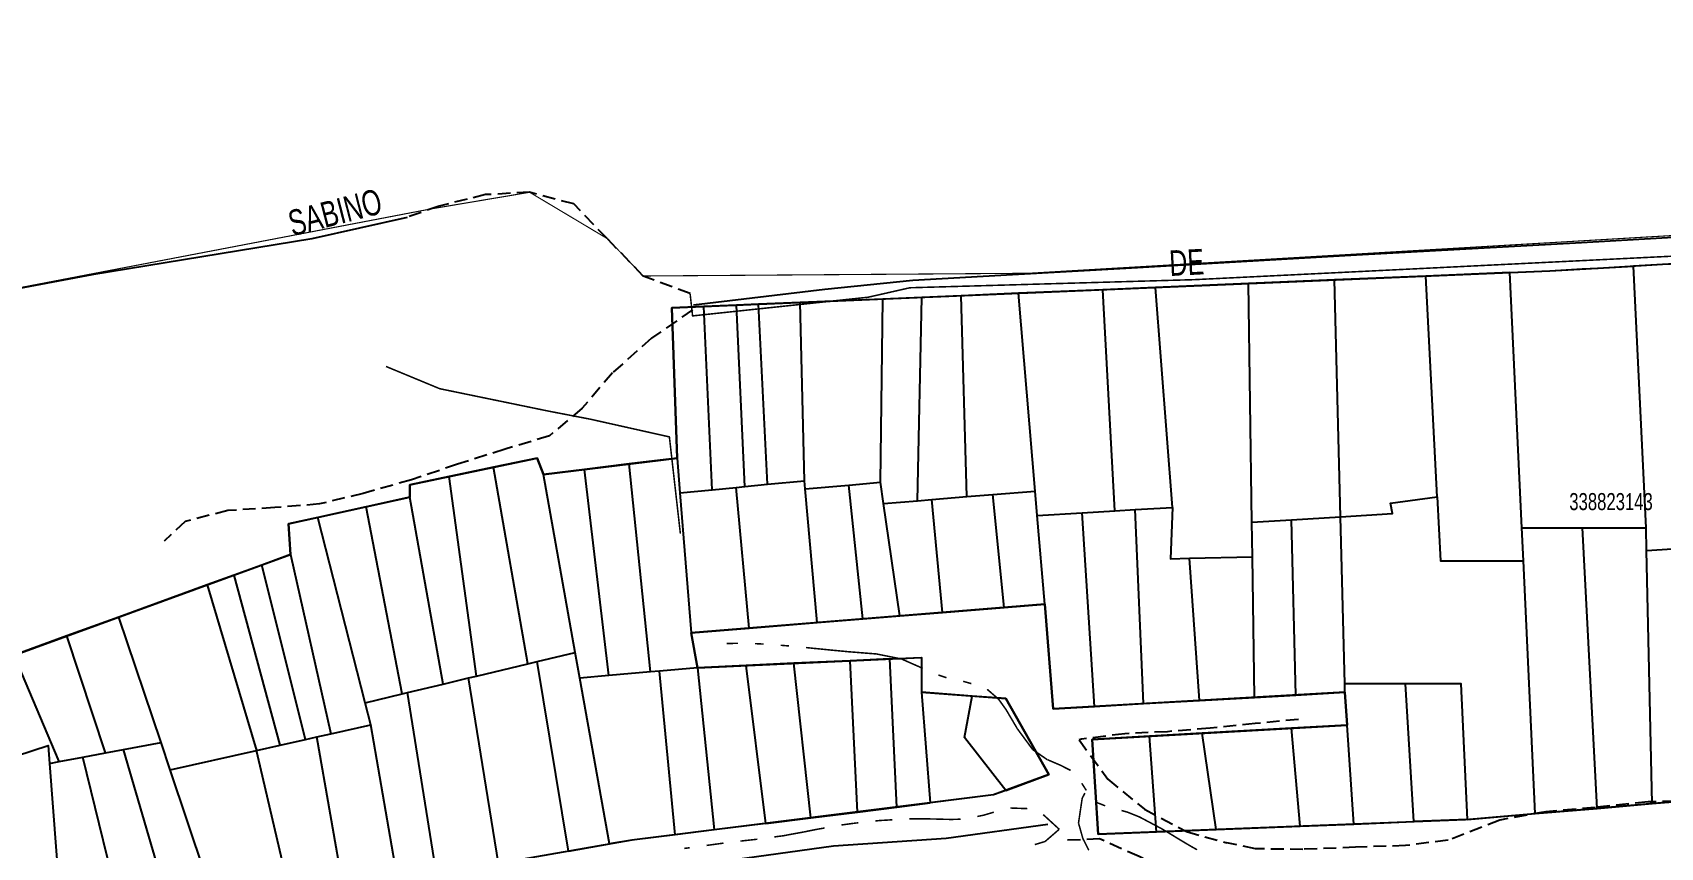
# Model space of a CAD drawing. Extents: x 204256 to 207861, y 4845615 to 4848347.
# Drawn here: x 205901.2 to 206092, y 4847532.3 to 4847627.9 of the extents above; entities that cross this region are included whole.
import ezdxf
from ezdxf.enums import TextEntityAlignment as Align

# ---------------------------------------------------------------- set-up
doc = ezdxf.new("R2010")
doc.units = 0
doc.header["$LTSCALE"] = 1.5
doc.header["$MEASUREMENT"] = 0
for name, pattern in [('PHANTOMX2', [5, 2.5, -0.5, 0.5, -0.5, 0.5, -0.5]), ('TRACO_05', [11, 7, -1, 0.5, -1, 0.5, -1]), ('TRACO_15', [3, 2, -1]), ('TRACO_25', [8, 3, -1, 1, -1, 1, -1])]:
    doc.linetypes.add(name, pattern=pattern)
for name, color, linetype in [('CD-MALHA-LOTES', 40, 'CONTINUOUS'), ('CD_TXT_QUADRA', 7, 'CONTINUOUS'), ('HD-CANAIS', 7, 'CONTINUOUS'), ('HD-VALAS-DRENOS', 170, 'TRACO_05'), ('LM-LIM-SETOR-FISCAL', 7, 'CONTINUOUS'), ('RU-QUADRAS', 210, 'CONTINUOUS'), ('SV-CAMINHO-TRILHA', 20, 'CONTINUOUS'), ('SV-EIXO-RUA-N-PAV', 6, 'CONTINUOUS'), ('SV-ESTIVAS', 7, 'CONTINUOUS'), ('SV-RUA-NAO-PAV-S-GUIA-C-GUIA', 7, 'PHANTOMX2'), ('SV-TXT-RUA-N-PAV-S-GUIA-C-GUIA', 7, 'CONTINUOUS')]:
    doc.layers.add(name, color=color, linetype=linetype)
doc.styles.add('ARIAL', font='ARIAL.TTF')
doc.linetypes.add('Limite', pattern='A,20,-3,[130,ltypeshp.shx,S=6.35,R=0,X=0,Y=0],-3,20', length=46)

msp = doc.modelspace()

# ---------------------------------------------------------------- linework, layer by layer
at = {"layer": 'CD-MALHA-LOTES'}
for points in [[(206074.38, 4847599.74), (206079.08, 4847599.94), (206088.87, 4847600.49)], [(206097.05, 4847600.95), (206088.87, 4847600.49)], [(206090.35, 4847569.8), (206088.87, 4847600.49)], [(206043.73, 4847598.45), (206032.82, 4847597.99)], [(206053.84, 4847598.88), (206043.73, 4847598.45)], [(206044.15, 4847570.48), (206043.73, 4847598.45)], [(206064.52, 4847599.33), (206053.84, 4847598.88)], [(206054.53, 4847571.11), (206053.84, 4847598.88)], [(206074.38, 4847599.74), (206064.52, 4847599.33)], [(206065.86, 4847573.43), (206064.52, 4847599.33)], [(206075.78, 4847569.8), (206074.38, 4847599.74)], [(205991.18, 4847596.22), (205986.29, 4847596.02)], [(206000.86, 4847596.63), (205991.18, 4847596.22)], [(205991.69, 4847575.33), (205991.18, 4847596.22)], [(206000.6, 4847575.14), (206000.86, 4847596.63)], [(206005.44, 4847596.83), (206000.86, 4847596.63)], [(206004.94, 4847572.98), (206005.44, 4847596.83)], [(206010.04, 4847597.02), (206005.44, 4847596.83)], [(206016.76, 4847597.31), (206010.04, 4847597.02)], [(206010.72, 4847573.46), (206010.04, 4847597.02)], [(206026.66, 4847597.73), (206016.76, 4847597.31)], [(206018.74, 4847574.11), (206016.76, 4847597.31)], [(206032.82, 4847597.99), (206026.66, 4847597.73)], [(206028.08, 4847571.79), (206026.66, 4847597.73)], [(206034.82, 4847572.2), (206032.82, 4847597.99)], [(205979.87, 4847595.75), (205976.12, 4847595.59), (205976.75, 4847577.98)], [(205983.7, 4847595.91), (205979.87, 4847595.75)], [(205980.86, 4847574.27), (205979.87, 4847595.75)], [(205986.29, 4847596.02), (205983.7, 4847595.91)], [(205984.7, 4847574.65), (205983.7, 4847595.91)], [(205987.37, 4847574.91), (205986.29, 4847596.02)], [(205961.08, 4847576.06), (205960.36, 4847577.98), (205955.25, 4847576.91)], [(205971.15, 4847577.29), (205965.89, 4847576.65)], [(205976.75, 4847577.98), (205971.15, 4847577.29)], [(205973.64, 4847552.91), (205971.15, 4847577.29)], [(205976.75, 4847577.98), (205977.08, 4847573.9)], [(205950.03, 4847575.82), (205945.42, 4847574.85), (205945.42, 4847573.41)], [(205955.25, 4847576.91), (205950.03, 4847575.82)], [(205953.24, 4847552.41), (205950.03, 4847575.82)], [(205959.25, 4847553.86), (205955.25, 4847576.91)], [(205965.89, 4847576.65), (205961.08, 4847576.06)], [(205964.82, 4847555.19), (205961.08, 4847576.06)], [(205968.74, 4847552.47), (205965.89, 4847576.65)], [(205987.37, 4847574.91), (205991.69, 4847575.33)], [(205991.78, 4847574.36), (205991.69, 4847575.33)], [(205945.42, 4847573.41), (205940.3, 4847572.28)], [(205949.32, 4847551.47), (205945.42, 4847573.41)], [(205977.08, 4847573.9), (205980.86, 4847574.27)], [(205977.08, 4847573.9), (205978.42, 4847557.49)], [(205980.86, 4847574.27), (205983.67, 4847574.55)], [(205983.67, 4847574.55), (205984.7, 4847574.65)], [(205985.22, 4847558.04), (205983.67, 4847574.55)], [(205984.7, 4847574.65), (205987.37, 4847574.91)], [(205991.78, 4847574.36), (205996.89, 4847574.81)], [(205993.18, 4847558.69), (205991.78, 4847574.36)], [(205996.89, 4847574.81), (206000.6, 4847575.14)], [(205998.54, 4847559.13), (205996.89, 4847574.81)], [(206000.96, 4847572.65), (206000.6, 4847575.14)], [(206006.63, 4847573.12), (206010.72, 4847573.46)], [(206010.72, 4847573.46), (206013.78, 4847573.71)], [(206013.78, 4847573.71), (206018.74, 4847574.11)], [(206015.1, 4847560.47), (206013.78, 4847573.71)], [(206018.98, 4847571.24), (206018.74, 4847574.11)], [(206054.53, 4847571.11), (206060.61, 4847571.48), (206060.37, 4847572.68), (206065.86, 4847573.43)], [(206065.86, 4847573.43), (206066.25, 4847565.95), (206075.96, 4847565.95)], [(205940.3, 4847572.28), (205934.63, 4847571.03)], [(205944.54, 4847550.33), (205940.3, 4847572.28)], [(206000.96, 4847572.65), (206004.94, 4847572.98)], [(206002.87, 4847559.48), (206000.96, 4847572.65)], [(206004.94, 4847572.98), (206006.63, 4847573.12)], [(206007.86, 4847559.89), (206006.63, 4847573.12)], [(206018.98, 4847571.24), (206024.23, 4847571.56)], [(206024.23, 4847571.56), (206028.08, 4847571.79)], [(206025.68, 4847548.85), (206024.23, 4847571.56)], [(206028.08, 4847571.79), (206030.47, 4847571.94)], [(206030.47, 4847571.94), (206034.82, 4847572.2)], [(206031.43, 4847549.18), (206030.47, 4847571.94)], [(206034.82, 4847572.2), (206034.58, 4847566.18), (206036.84, 4847566.24)], [(205934.63, 4847571.03), (205931.2, 4847570.28), (205931.44, 4847566.66)], [(205940.18, 4847549.28), (205934.63, 4847571.03)], [(206019.86, 4847560.86), (206018.98, 4847571.24)], [(206044.15, 4847570.48), (206048.79, 4847570.76)], [(206044.21, 4847566.42), (206044.15, 4847570.48)], [(206048.79, 4847570.76), (206054.53, 4847571.11)], [(206049.29, 4847550.18), (206048.79, 4847570.76)], [(206055.02, 4847551.5), (206054.53, 4847571.11)], [(206075.96, 4847565.95), (206075.78, 4847569.8)], [(206075.78, 4847569.8), (206082.88, 4847569.8)], [(206082.88, 4847569.8), (206090.35, 4847569.8)], [(206084.6, 4847536.9), (206082.88, 4847569.8)], [(206090.41, 4847567.15), (206090.35, 4847569.8)], [(205931.44, 4847566.66), (205928.08, 4847565.44)], [(205931.44, 4847566.66), (205936.15, 4847545.63)], [(206036.84, 4847566.24), (206044.21, 4847566.42)], [(206038.01, 4847549.55), (206036.84, 4847566.24)], [(206044.46, 4847549.91), (206044.21, 4847566.42)], [(206077.34, 4847536.28), (206075.96, 4847565.95)], [(206090.41, 4847567.15), (206094.67, 4847567.42)], [(206091.08, 4847537.46), (206090.41, 4847567.15)], [(205924.81, 4847564.25), (205921.65, 4847563.1)], [(205928.08, 4847565.44), (205924.81, 4847564.25)], [(205930.23, 4847544.31), (205924.81, 4847564.25)], [(205933.2, 4847544.97), (205928.08, 4847565.44)], [(205921.65, 4847563.1), (205911.31, 4847559.34)], [(205921.65, 4847563.1), (205927.43, 4847543.68)], [(206007.86, 4847559.89), (206015.1, 4847560.47)], [(206015.1, 4847560.47), (206019.86, 4847560.86)], [(206019.86, 4847560.86), (206020.83, 4847548.58), (206025.68, 4847548.85)], [(205911.31, 4847559.34), (205905.23, 4847557.13)], [(205916.26, 4847544.61), (205911.31, 4847559.34)], [(205985.22, 4847558.04), (205993.18, 4847558.69)], [(205993.18, 4847558.69), (205998.54, 4847559.13)], [(205998.54, 4847559.13), (206002.87, 4847559.48)], [(206002.87, 4847559.48), (206007.86, 4847559.89)], [(205905.23, 4847557.13), (205899.05, 4847554.88)], [(205909.73, 4847543.4), (205905.23, 4847557.13)], [(205978.42, 4847557.49), (205985.22, 4847558.04)], [(205979.14, 4847553.4), (205978.42, 4847557.49)], [(205904.3, 4847542.39), (205899.05, 4847554.88)], [(205960.36, 4847554.12), (205964.82, 4847555.19)], [(205965.36, 4847552.17), (205964.82, 4847555.19)], [(206001.71, 4847554.43), (205997.04, 4847554.22)], [(206001.71, 4847554.43), (206005.41, 4847554.6), (206005.41, 4847550.51)], [(206002.53, 4847537.05), (206001.71, 4847554.43)], [(205952.29, 4847552.19), (205953.24, 4847552.41)], [(205953.24, 4847552.41), (205959.25, 4847553.86)], [(205959.25, 4847553.86), (205960.36, 4847554.12)], [(205964.03, 4847531.88), (205960.36, 4847554.12)], [(205968.74, 4847552.47), (205965.36, 4847552.17)], [(205973.64, 4847552.91), (205968.74, 4847552.47)], [(205974.7, 4847553), (205973.64, 4847552.91)], [(205979.14, 4847553.4), (205974.7, 4847553)], [(205976.52, 4847533.8), (205974.7, 4847553)], [(205984.85, 4847553.66), (205979.14, 4847553.4)], [(205979.14, 4847553.4), (205981.11, 4847534.38)], [(205990.43, 4847553.91), (205984.85, 4847553.66)], [(205987.17, 4847535.13), (205984.85, 4847553.66)], [(205997.04, 4847554.22), (205990.43, 4847553.91)], [(205992.42, 4847535.79), (205990.43, 4847553.91)], [(205997.9, 4847536.47), (205997.04, 4847554.22)], [(205944.54, 4847550.33), (205945.15, 4847550.47)], [(205945.15, 4847550.47), (205949.32, 4847551.47)], [(205948.54, 4847529.17), (205945.15, 4847550.47)], [(205949.32, 4847551.47), (205952.29, 4847552.19)], [(205955.8, 4847530.44), (205952.29, 4847552.19)], [(205968.84, 4847532.72), (205965.36, 4847552.17)], [(206011.36, 4847550.07), (206005.41, 4847550.51)], [(206005.41, 4847550.51), (206006.41, 4847537.54)], [(206049.29, 4847550.18), (206055.05, 4847550.51)], [(206055.05, 4847550.51), (206055.02, 4847551.5)], [(206062.15, 4847551.5), (206055.02, 4847551.5)], [(206055.05, 4847550.51), (206055.29, 4847546.65)], [(206069.42, 4847535.6), (206068.66, 4847551.5), (206062.15, 4847551.5)], [(206063.13, 4847535.34), (206062.15, 4847551.5)], [(205940.18, 4847549.28), (205944.54, 4847550.33)], [(205940.84, 4847546.68), (205940.18, 4847549.28)], [(206015.28, 4847539), (206010.44, 4847545.2), (206011.36, 4847550.07)], [(206015.28, 4847539), (206020.35, 4847540.87), (206015.29, 4847549.78), (206011.36, 4847550.07)], [(206025.68, 4847548.85), (206031.43, 4847549.18)], [(206031.43, 4847549.18), (206038.01, 4847549.55)], [(206038.01, 4847549.55), (206044.46, 4847549.91)], [(206044.46, 4847549.91), (206049.29, 4847550.18)], [(205936.15, 4847545.63), (205940.84, 4847546.68)], [(205944.02, 4847528.38), (205940.84, 4847546.68)], [(206055.29, 4847546.65), (206048.77, 4847546.29)], [(206056.08, 4847535.06), (206055.29, 4847546.65)], [(205930.23, 4847544.31), (205933.2, 4847544.97)], [(205933.2, 4847544.97), (205934.53, 4847545.27)], [(205934.53, 4847545.27), (205936.15, 4847545.63)], [(205937.74, 4847527), (205934.53, 4847545.27)], [(206032.13, 4847545.35), (206025.41, 4847544.97), (206026.13, 4847533.89), (206032.97, 4847534.16)], [(206038.3, 4847545.7), (206032.13, 4847545.35)], [(206032.97, 4847534.16), (206032.13, 4847545.35)], [(206048.77, 4847546.29), (206038.3, 4847545.7)], [(206039.95, 4847534.43), (206038.3, 4847545.7)], [(206049.79, 4847534.82), (206048.77, 4847546.29)], [(205897.41, 4847542.45), (205903.01, 4847544.27), (205903.17, 4847542.18)], [(205904.3, 4847542.39), (205907.09, 4847542.91)], [(205907.09, 4847542.91), (205909.73, 4847543.4)], [(205911.91, 4847523.29), (205907.09, 4847542.91)], [(205909.73, 4847543.4), (205911.85, 4847543.79)], [(205911.85, 4847543.79), (205916.26, 4847544.61)], [(205918.26, 4847521.88), (205911.85, 4847543.79)], [(205917.33, 4847541.43), (205916.26, 4847544.61)], [(205917.33, 4847541.43), (205927.43, 4847543.68)], [(205927.43, 4847543.68), (205930.23, 4847544.31)], [(205931.7, 4847525.41), (205927.43, 4847543.68)], [(205903.17, 4847542.18), (205904.3, 4847542.39)], [(205903.17, 4847542.18), (205904.73, 4847521.68)], [(205923.44, 4847523.24), (205917.33, 4847541.43)], [(206015.28, 4847539), (206013.84, 4847538.47), (206006.41, 4847537.54)], [(206002.53, 4847537.05), (206006.41, 4847537.54)], [(206084.6, 4847536.9), (206091.08, 4847537.46)], [(206091.08, 4847537.46), (206095.9, 4847537.88)], [(205987.17, 4847535.13), (205992.42, 4847535.79)], [(205992.42, 4847535.79), (205997.9, 4847536.47)], [(205997.9, 4847536.47), (206002.53, 4847537.05)], [(206056.08, 4847535.06), (206063.13, 4847535.34)], [(206069.42, 4847535.6), (206063.13, 4847535.34)], [(206069.42, 4847535.6), (206077.34, 4847536.28)], [(206077.34, 4847536.28), (206084.6, 4847536.9)], [(205976.52, 4847533.8), (205971.43, 4847533.17), (205968.84, 4847532.72)], [(205981.11, 4847534.38), (205976.52, 4847533.8)], [(205987.17, 4847535.13), (205981.11, 4847534.38)], [(206032.97, 4847534.16), (206039.95, 4847534.43)], [(206039.95, 4847534.43), (206049.79, 4847534.82)], [(206049.79, 4847534.82), (206056.08, 4847535.06)], [(205964.03, 4847531.88), (205968.84, 4847532.72)]]:
    msp.add_lwpolyline(points, dxfattribs=at)
at = {"layer": 'HD-CANAIS', "const_width": 0.18}
msp.add_lwpolyline([(205977.14, 4847569.11), (205975.85, 4847580.47), (205966.61, 4847582.54), (205961.59, 4847583.51), (205948.93, 4847586.12), (205942.63, 4847588.73)], dxfattribs=at)
at = {"layer": 'HD-VALAS-DRENOS', "const_width": 0.18}
for points in [[(205982.9, 4847556.24), (205982.55, 4847556.24)], [(205983.87, 4847556.26), (205982.9, 4847556.24)], [(205983.9, 4847556.26), (205983.87, 4847556.26)], [(205986.89, 4847556.17), (205985.9, 4847556.22)], [(205986.9, 4847556.17), (205986.89, 4847556.17)], [(205989.86, 4847555.95), (205988.89, 4847556.03)], [(205989.89, 4847555.95), (205989.86, 4847555.95)], [(205992.82, 4847555.66), (205991.88, 4847555.76)], [(205992.87, 4847555.66), (205992.82, 4847555.66)], [(205994.84, 4847555.46), (205992.87, 4847555.66)], [(205994.86, 4847555.46), (205994.84, 4847555.46)], [(205996.33, 4847555.32), (205994.86, 4847555.46)], [(205996.85, 4847555.27), (205996.33, 4847555.32)], [(205998.62, 4847555.13), (205996.85, 4847555.27)], [(205998.85, 4847555.11), (205998.62, 4847555.13)], [(206000.13, 4847555.01), (205998.85, 4847555.11)], [(206000.83, 4847554.87), (206000.13, 4847555.01)], [(206003.06, 4847554.42), (206000.83, 4847554.87)], [(206003.72, 4847554.13), (206003.06, 4847554.42)], [(206005.22, 4847553.47), (206003.72, 4847554.13)], [(206005.55, 4847553.31), (206005.22, 4847553.47)], [(206008.34, 4847552.22), (206007.39, 4847552.54)], [(206011.25, 4847551.53), (206010.29, 4847551.8)], [(206014.43, 4847549.72), (206013.11, 4847550.86)], [(206014.58, 4847549.51), (206014.43, 4847549.72)], [(206015.33, 4847548.46), (206014.58, 4847549.51)], [(206015.69, 4847547.85), (206015.33, 4847548.46)], [(206016.64, 4847546.24), (206015.69, 4847547.85)], [(206016.72, 4847546.13), (206016.64, 4847546.24)], [(206018.43, 4847543.81), (206016.72, 4847546.13)], [(206018.52, 4847543.74), (206018.43, 4847543.81)], [(206020.15, 4847542.61), (206018.52, 4847543.74)], [(206020.17, 4847542.61), (206020.15, 4847542.61)], [(206021.62, 4847541.99), (206020.17, 4847542.61)], [(206022, 4847541.8), (206021.62, 4847541.99)], [(206022.89, 4847541.35), (206022, 4847541.8)], [(206024.73, 4847539), (206024.19, 4847539.85)], [(206023.81, 4847535.17), (206024.2, 4847537.79)], [(206024.2, 4847537.79), (206024.25, 4847538.09)], [(206024.25, 4847538.09), (206024.56, 4847538.69)], [(206026.94, 4847537.2), (206026.01, 4847537.56)], [(206023.91, 4847534.83), (206023.81, 4847535.17)], [(206029.56, 4847536.45), (206028.86, 4847536.65)], [(206029.82, 4847536.35), (206029.56, 4847536.45)], [(206030.98, 4847535.88), (206029.82, 4847536.35)], [(206031.64, 4847535.53), (206030.98, 4847535.88)], [(206033.58, 4847534.5), (206031.64, 4847535.53)], [(206024.33, 4847533.34), (206023.91, 4847534.83)], [(206024.54, 4847532.94), (206024.33, 4847533.34)], [(206034.27, 4847534.09), (206033.58, 4847534.5)], [(206035.74, 4847533.19), (206034.27, 4847534.09)], [(206035.98, 4847533.05), (206035.74, 4847533.19)], [(206025.02, 4847531.98), (206024.54, 4847532.94)], [(206037.04, 4847532.42), (206035.98, 4847533.05)], [(206037.71, 4847532.05), (206037.04, 4847532.42)]]:
    msp.add_lwpolyline(points, dxfattribs=at)
at = {"layer": 'LM-LIM-SETOR-FISCAL', "linetype": 'Limite', "ltscale": 0.1, "const_width": 0.13, "flags": 128}
msp.add_lwpolyline([(204255.91, 4845774.54), (204446.84, 4845974), (204535.1, 4846039.96), (204560.77, 4846069.41), (204570.54, 4846097.54), (204632.4, 4846153.82), (204654.94, 4846153.05), (205078.23, 4846433.21), (204983.84, 4846565.04), (204273.38, 4846554.21), (204347.03, 4846594.12), (204378.32, 4846626.2), (204398.13, 4846660.67), (204526.98, 4846971.03), (204438.64, 4847114.19), (204402.08, 4847237.98), (204373.18, 4847447.79), (204373.2, 4847552.6), (204365.79, 4847552.5), (205446.22, 4847576.17), (205460.3, 4847496.97), (205556.14, 4847515.7), (205660.88, 4847539.89), (205654.63, 4847591.47), (205807.66, 4847598.84), (205876.3, 4847605.11), (205880.92, 4847594.37), (205947.96, 4847607.22), (205959.47, 4847609.16), (205968.56, 4847603.73), (205972.79, 4847599.34), (206017.95, 4847599.66), (206211.07, 4847610.99), (206253.35, 4847609.47), (206274.49, 4847604.21), (206283.85, 4847619.28), (206186.17, 4847750.07), (206524.96, 4848001.52), (206519.68, 4848013.26), (206960.49, 4848346.74), (206966.87, 4848336.83), (206987.16, 4848307.84), (207005.71, 4848281.99), (207017.4, 4848267.11), (206974.73, 4848235.13), (206955.48, 4848219.86), (206950.26, 4848216.07), (206955.58, 4848209.27), (206959.42, 4848202.77), (206982.67, 4848172.12), (206995.35, 4848155.22), (207005.92, 4848142.54), (207020.41, 4848120.82), (207031.95, 4848105.77), (207060.87, 4848065.4), (207066.5, 4848058.01), (207069.11, 4848053.33), (207069.26, 4848049.8), (207069.37, 4848045.04), (207075.04, 4848034.33), (207087.01, 4848019.05), (207090.77, 4848014.03), (207100.06, 4848001.48), (207111.59, 4847986.15), (207126.09, 4847965.9), (207130.37, 4847960.22), (207134.22, 4847955.66), (207145.03, 4847940.16), (207159.13, 4847921.36), (207169.47, 4847906.92), (207186.34, 4847883.83), (207193.03, 4847885.67), (207202.51, 4847892.47), (207242.67, 4847921.29), (207248.23, 4847915.4), (207260.72, 4847896.98), (207285.87, 4847860.83), (207310.76, 4847826.26), (207315.6, 4847819.35), (207328.91, 4847799.72), (207333.8, 4847793.43), (207340.01, 4847785.42), (207350.49, 4847771.92), (207365.1, 4847750.55), (207367.63, 4847745.51), (207368.81, 4847743.14), (207390.62, 4847713.26), (207400.06, 4847698.96), (207410.24, 4847685.38), (207427.79, 4847661.69), (207431.06, 4847656.73), (207440.44, 4847642.51), (207457.67, 4847619.01), (207463.75, 4847610.71), (207498.88, 4847562.81), (207506.17, 4847553.18), (207511.91, 4847545.61), (207531.85, 4847519.47), (207540.14, 4847507.78), (207556.36, 4847486.66), (207571.87, 4847465.34), (207564.83, 4847458.43), (207551.89, 4847445.71), (207534.74, 4847428.33), (207518.94, 4847409.14), (207499.11, 4847384.81), (207498.17, 4847383.65), (207496.47, 4847381.56), (207486.15, 4847368.88), (207482.26, 4847364.11), (207477.47, 4847358.01), (207465.6, 4847339.64), (207465.56, 4847339.57), (207453.37, 4847317.61), (207438.93, 4847286.56), (207430.8, 4847269.09), (207410.93, 4847225.64), (207406.21, 4847217.15), (207396.71, 4847200.13), (207391.02, 4847192.25), (207379.11, 4847175.75), (207360.52, 4847152.72), (207355.52, 4847146.52), (207336.47, 4847121.03), (207323.47, 4847103.64), (207318.06, 4847094.89), (207310.15, 4847082.08), (207305.19, 4847073.38), (207304.65, 4847072.43), (207303.79, 4847070.78), (207287.7, 4847039.93), (207271.61, 4847010.96), (207261.28, 4846991.91), (207237.73, 4846950.07), (207236, 4846947.01), (207246.02, 4846928.73), (207251.02, 4846918.92), (207261.83, 4846899.5), (207265.63, 4846893.3), (207284.85, 4846863.07), (207289.66, 4846855.66), (207307.47, 4846827.84), (207314.88, 4846816.63), (207320.06, 4846808.15), (207332.53, 4846791.25), (207339.11, 4846782.58), (207345.12, 4846773.87), (207348.76, 4846768.8), (207357.76, 4846756.36), (207363.08, 4846749.04), (207366.95, 4846743.73), (207375.37, 4846734.54), (207383.22, 4846728.41), (207384.7, 4846727.73), (207392.17, 4846724.3), (207394.9, 4846723.05), (207402.49, 4846720.73), (207417.51, 4846716.14), (207437.03, 4846709.56), (207455.89, 4846703.64), (207460.62, 4846701.8), (207464.4, 4846700.29), (207467.39, 4846699.09), (207481.11, 4846693.55), (207488.13, 4846690.92), (207492.95, 4846689.16), (207510.17, 4846679.84), (207529.47, 4846668.22), (207543.72, 4846659.45), (207561.49, 4846646.95), (207570.84, 4846639.98), (207577.05, 4846635.29), (207586.86, 4846628.1), (207606.11, 4846612.63), (207623.66, 4846599.69), (207639.45, 4846588.94), (207662.08, 4846572.67), (207671.27, 4846565.58), (207685.28, 4846561.61), (207697.24, 4846558.13), (207709.78, 4846554.65), (207731.23, 4846549.14), (207735.6, 4846547.91), (207745.02, 4846545.25), (207762.81, 4846541.24), (207775.65, 4846538.39), (207787.75, 4846535.54), (207783.77, 4846513.63), (207781.5, 4846502.37), (207779.56, 4846492.81), (207778.5, 4846480), (207783.13, 4846476.08), (207788.36, 4846474.34), (207788.71, 4846474.22), (207798.97, 4846471.45), (207842.08, 4846460.36), (207844.37, 4846459.93), (207847.21, 4846459.39), (207851.95, 4846457.87), (207854.6, 4846457.02), (207858.96, 4846455.96), (207860.74, 4846451.34), (207859.67, 4846437.09), (207856.83, 4846420), (207854.33, 4846403.63), (207846.53, 4846396.15), (207836.81, 4846356.4), (207833.21, 4846341.98), (207827.16, 4846317.88), (207806.6, 4846238.03), (207795.3, 4846194.29), (207792.57, 4846183.36), (207787.76, 4846165.39), (207754.01, 4846025.3), (207739.36, 4845961), (207739.21, 4845960.34), (207737.77, 4845953.31), (207733.28, 4845938.2), (207726.95, 4845910.14), (207723, 4845891.36), (207741.21, 4845886.65), (207760.55, 4845879.79), (207773.24, 4845875.33), (207781.18, 4845873.09), (207785.9, 4845871.77), (207797.77, 4845868.36), (207799.24, 4845867.93), (207814.84, 4845863.98), (207831.48, 4845857.74), (207850.72, 4845850.88), (207842.01, 4845830.09), (207833.57, 4845800.72), (207825.14, 4845777.91), (207814.83, 4845746.81), (207813.3, 4845742.3), (207812.54, 4845740.05), (207809.34, 4845729.53), (207804.2, 4845714.63), (207791.7, 4845677.75), (207783.5, 4845679.57), (207766.81, 4845685.02), (207754.43, 4845688.82), (207739.64, 4845691.3), (207722.13, 4845693.94), (207717.1, 4845694.68), (207690.08, 4845700.62), (207680.08, 4845702.89), (207670.03, 4845704.98), (207667.81, 4845700.16), (207660.99, 4845676.98), (207660.54, 4845673.8), (207657.39, 4845659.57), (207656.59, 4845656.53), (207655.95, 4845653.98), (207650.56, 4845639.59), (207647.27, 4845633.02), (207644.17, 4845622.85), (207641.37, 4845615.1), (207618.1, 4845615.4), (207601.33, 4845615.86), (207592.93, 4845615.82), (207543.69, 4845617.43), (207493.78, 4845618.83), (207471.28, 4845620.61), (207442.67, 4845621.38), (207409.05, 4845621.45), (207395.8, 4845621.64), (207345.61, 4845622.76), (207297.34, 4845623.66), (207294.87, 4845656.58), (207289.29, 4845728.51), (207262.54, 4845726.7), (207256.04, 4845726.92), (207223.17, 4845727.38), (207195.16, 4845729.67), (207135.61, 4845730.44), (207094.04, 4845731.93), (207071.52, 4845732.83), (207036.85, 4845734.18), (207004.87, 4845734.18), (206995.29, 4845734.45), (206955.41, 4845735.22), (205304.22, 4845806.54), (205065.89, 4845798.29), (204762.24, 4845774.02), (204255.91, 4845774.54)], close=True, dxfattribs=at)
at = {"layer": 'RU-QUADRAS', "color": 6, "linetype": 'Continuous'}
msp.add_lwpolyline([(205886.36, 4847550.27), (205931.44, 4847566.66), (205931.2, 4847570.28), (205945.42, 4847573.41), (205945.42, 4847574.85), (205960.36, 4847577.98), (205961.08, 4847576.06), (205976.75, 4847577.98), (205976.12, 4847595.59), (206079.08, 4847599.94, -0.003981), (206199.68, 4847606.18)], format="xyb", dxfattribs=at)
msp.add_lwpolyline([(206111.1, 4847539.19), (206069.17, 4847535.57), (206026.13, 4847533.89), (206025.41, 4847544.97), (206055.29, 4847546.65), (206055.05, 4847550.51), (206020.83, 4847548.58), (206019.86, 4847560.86), (205978.42, 4847557.49), (205979.14, 4847553.4), (206005.41, 4847554.6), (206005.41, 4847550.51), (206015.29, 4847549.78), (206020.35, 4847540.87), (206013.84, 4847538.47), (205971.43, 4847533.17), (205941.06, 4847527.87), (205912.63, 4847520.4), (205911.91, 4847523.29), (205900.1, 4847520.65)], dxfattribs=at)
at = {"layer": 'SV-CAMINHO-TRILHA', "linetype": 'TRACO_15', "ltscale": 0.5}
for points in [[(205978.28, 4847597.27), (205972.79, 4847599.34), (205968.56, 4847603.73), (205964.64, 4847607.79), (205959.47, 4847609.16), (205954.31, 4847608.88), (205948.88, 4847607.54), (205945.1, 4847606.22)], [(205978.56, 4847595.37), (205973.76, 4847592.03), (205969.17, 4847587.99), (205965.63, 4847583.82), (205961.78, 4847580.6), (205956.6, 4847579.02), (205951.02, 4847577.27), (205945.6, 4847575.43), (205939.97, 4847573.84), (205934.83, 4847572.6), (205929.58, 4847572.17), (205924.08, 4847571.83), (205919.1, 4847570.55), (205916.63, 4847568.25)], [(206049.62, 4847547.33), (206044.53, 4847546.85), (206039.23, 4847546.32), (206034.23, 4847545.89), (206029.23, 4847545.66), (206024.18, 4847545.02), (206023.88, 4847544.92)], [(206023.88, 4847544.92), (206027.26, 4847540.31), (206031.53, 4847536.81), (206036.47, 4847534.18), (206041.2, 4847532.85)], [(206096.03, 4847537.84), (206090.58, 4847537.65), (206084.38, 4847537), (206078.58, 4847536.51), (206073.19, 4847535.52), (206067.13, 4847533.16), (206062.13, 4847532.53), (206056.28, 4847532.34), (206050.12, 4847532.09), (206044.57, 4847532.15), (206041.2, 4847532.85)], [(206089.96, 4847485.59), (206086.64, 4847490.74), (206084.06, 4847495.06), (206081.37, 4847500.43), (206078.99, 4847505.16), (206075.83, 4847509.12), (206072.2, 4847513.58), (206068.24, 4847516.93), (206063.25, 4847519.31), (206058.36, 4847521.14), (206052.41, 4847523.65), (206047.28, 4847525.48), (206041.19, 4847527.44), (206035.86, 4847528.81), (206030.92, 4847531.24), (206026.28, 4847533.32), (206022.47, 4847533.16)]]:
    msp.add_lwpolyline(points, dxfattribs=at)
at = {"layer": 'SV-EIXO-RUA-N-PAV'}
for points in [[(205978.66, 4847595.95), (205994.08, 4847597.81), (206004.38, 4847598.86), (206016.08, 4847599.5), (206029.37, 4847600.25), (206056.4, 4847601.82), (206082.78, 4847603.28), (206101.6, 4847604.38)], [(206020.2, 4847535.01), (206008.28, 4847533.38), (205995.1, 4847532.48), (205979.57, 4847530.31), (205964.59, 4847527.42), (205951.05, 4847525.62), (205938.59, 4847524.17), (205929.74, 4847522.19), (205920.53, 4847519.3), (205910.42, 4847517.31), (205901.22, 4847516.95), (205892.91, 4847518.03)]]:
    msp.add_lwpolyline(points, dxfattribs=at)
at = {"layer": 'SV-ESTIVAS'}
msp.add_lwpolyline([(205945.1, 4847606.22), (205933.93, 4847603.69), (205908.16, 4847599.47), (205880.92, 4847594.37), (205875.5, 4847606.97), (205865.59, 4847604.26), (205860.29, 4847603.34), (205852.61, 4847602.07), (205857.38, 4847600), (205860.6, 4847596.78), (205865.1, 4847591.46), (205867.16, 4847588.39), (205868.77, 4847584.34)], dxfattribs=at)
at = {"layer": 'SV-RUA-NAO-PAV-S-GUIA-C-GUIA', "linetype": 'TRACO_25', "const_width": 0.18, "flags": 128}
msp.add_lwpolyline([(205978.28, 4847597.27), (205978.57, 4847594.66), (205999.15, 4847596.85), (206004.04, 4847597.96), (206037.37, 4847598.91), (206096.19, 4847601.8), (206144.05, 4847604.61), (206168.48, 4847606.15), (206183.27, 4847607.76), (206190.2, 4847608.38), (206198.36, 4847608.63), (206225.01, 4847609.86), (206241.89, 4847609.33), (206251.62, 4847607.76), (206256.61, 4847605.55), (206273.89, 4847602.31), (206278.57, 4847600.83), (206281.06, 4847598.51), (206293.97, 4847570.82), (206295.3, 4847566.18), (206295.21, 4847562.52)], dxfattribs=at)
at = {"layer": 'SV-RUA-NAO-PAV-S-GUIA-C-GUIA', "const_width": 0.18}
for points in [[(205997.48, 4847535.15), (205996.02, 4847534.95)], [(205998, 4847535.21), (205997.48, 4847535.15)], [(206000.57, 4847535.48), (205999.99, 4847535.42)], [(206000.99, 4847535.5), (206000.57, 4847535.48)], [(206001.99, 4847535.56), (206000.99, 4847535.5)], [(206005.05, 4847535.68), (206003.98, 4847535.66)], [(206005.98, 4847535.67), (206005.05, 4847535.68)], [(206007.34, 4847535.64), (206005.98, 4847535.67)], [(206007.98, 4847535.62), (206007.34, 4847535.64)], [(206008.86, 4847535.6), (206007.98, 4847535.62)], [(206008.98, 4847535.6), (206008.86, 4847535.6)], [(206009.98, 4847535.63), (206008.98, 4847535.6)], [(206012.71, 4847536.1), (206011.95, 4847535.95)], [(206012.93, 4847536.17), (206012.71, 4847536.1)], [(206013.88, 4847536.45), (206012.93, 4847536.17)], [(206017.81, 4847536.87), (206015.81, 4847536.94)], [(206021.55, 4847534.45), (206019.67, 4847536.17)], [(205985.17, 4847533.17), (205984.71, 4847533.12)], [(205986.16, 4847533.28), (205985.17, 4847533.17)], [(205989.18, 4847533.68), (205988.15, 4847533.55)], [(205990.12, 4847533.86), (205989.18, 4847533.68)], [(205991.72, 4847534.15), (205990.12, 4847533.86)], [(205992.09, 4847534.23), (205991.72, 4847534.15)], [(205993.19, 4847534.45), (205992.09, 4847534.23)], [(205994.05, 4847534.6), (205993.19, 4847534.45)], [(206019.89, 4847533.01), (206021.21, 4847534.15)], [(206021.21, 4847534.15), (206021.55, 4847534.45)], [(205978.23, 4847532.28), (205977.59, 4847532.2)], [(205981.59, 4847532.74), (205980.21, 4847532.55)], [(205982.19, 4847532.82), (205981.59, 4847532.74)], [(205984.71, 4847533.12), (205984.18, 4847533.06)], [(206018.69, 4847532.65), (206019.65, 4847532.94)], [(206019.65, 4847532.94), (206019.89, 4847533.01)]]:
    msp.add_lwpolyline(points, dxfattribs=at)

# ---------------------------------------------------------------- texts
at = {"layer": 'CD_TXT_QUADRA', "linetype": 'Continuous', "style": 'ARIAL', "width": 0.7}
msp.add_text('338823143', height=2, dxfattribs=at).set_placement((206086.24, 4847572.88), align=Align.MIDDLE)
at = {"layer": 'SV-TXT-RUA-N-PAV-S-GUIA-C-GUIA', "style": 'ARIAL', "width": 0.7}
for s, rotation, p in [('SABINO', 14.419, (205931.66, 4847603.99)), ('DE', 3, (206034.53, 4847599.33))]:
    msp.add_text(s, height=3, rotation=rotation, dxfattribs=at).set_placement(p)

doc.saveas('drawing.dxf')
